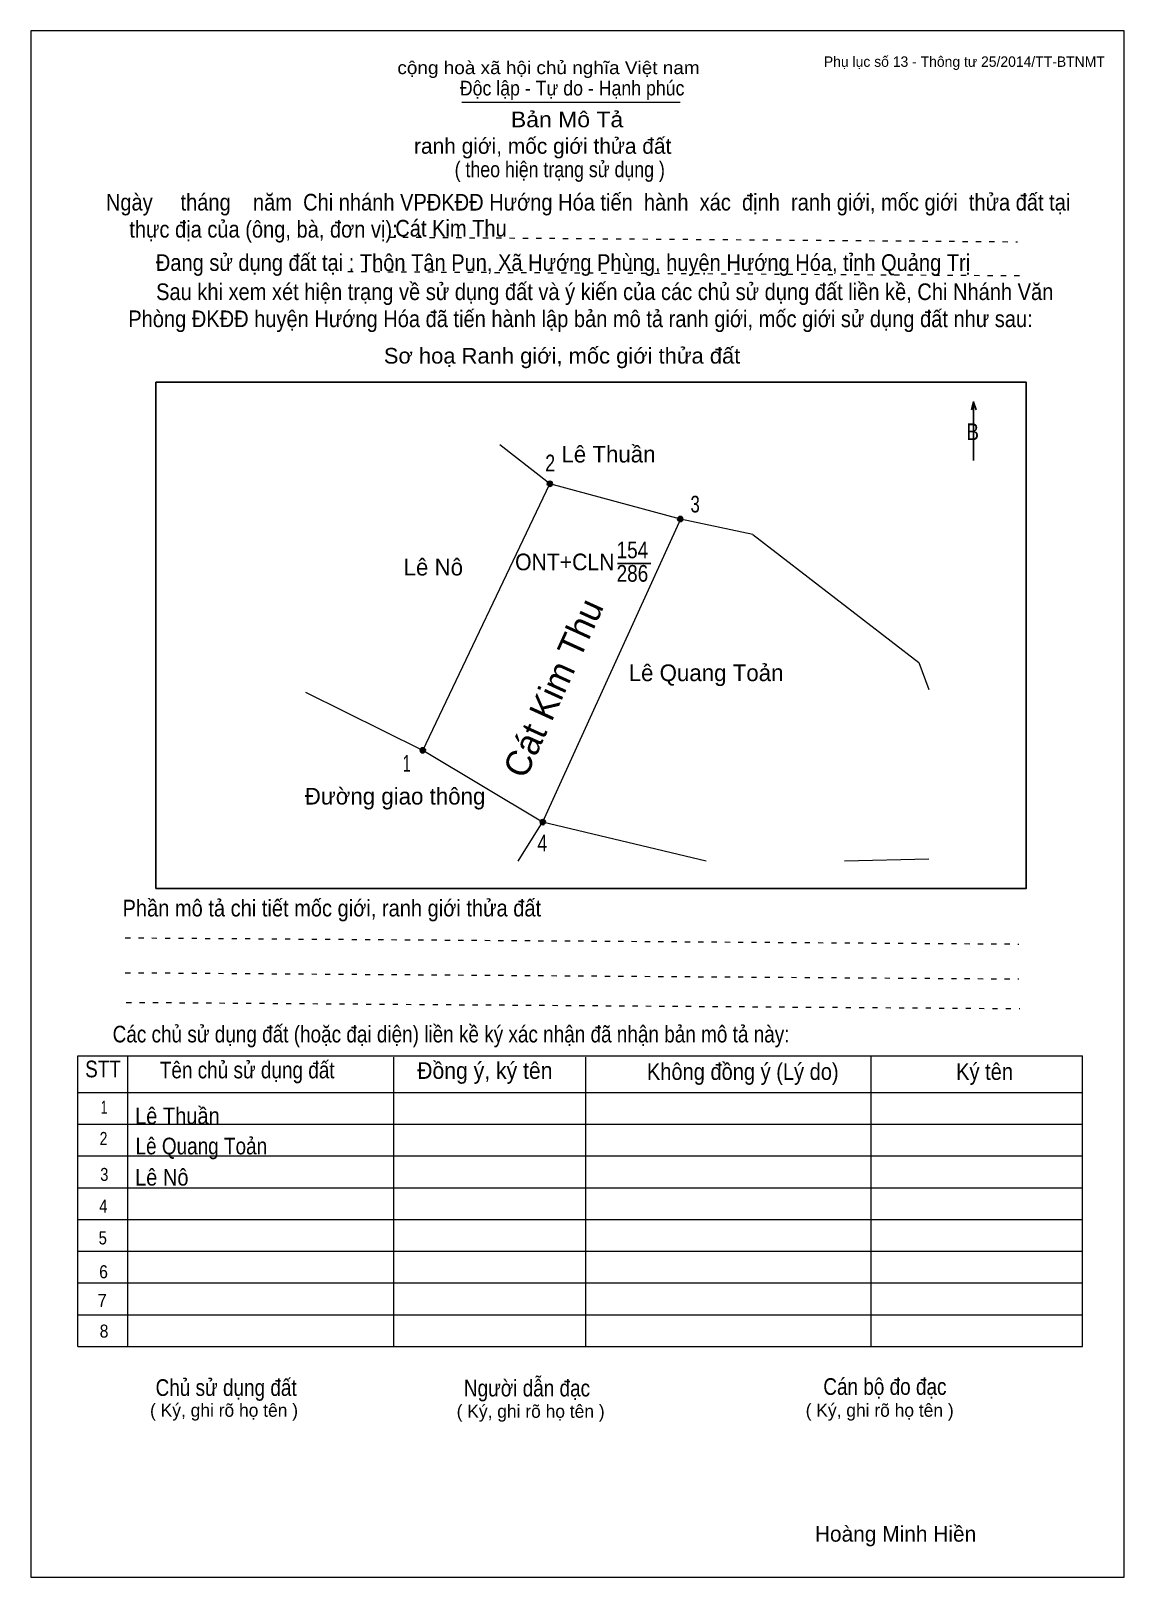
# Model space of a CAD drawing. Header units: centimetres. Extents: x 0 to 21, y 0 to 29.7.
import ezdxf
from ezdxf.enums import TextEntityAlignment as Align

# ---------------------------------------------------------------- set-up
doc = ezdxf.new("R2010")
doc.units = ezdxf.units.CM
doc.header["$LTSCALE"] = 0.13
doc.linetypes.add('DOTTED', pattern=[1.5, 0.3, -1.2])
for name, color, linetype, lineweight in [('1', 7, 'Continuous', 13), ('32', 7, 'Continuous', 25), ('33', 7, 'Continuous', 25), ('6', 7, 'Continuous', 13), ('62', 7, 'Continuous', 13)]:
    doc.layers.add(name, color=color, linetype=linetype, lineweight=lineweight)
for name, color, linetype in [('2', 7, 'Continuous'), ('34', 7, 'Continuous'), ('63', 7, 'Continuous')]:
    doc.layers.add(name, color=color, linetype=linetype)

msp = doc.modelspace()

# ---------------------------------------------------------------- hatches: boundary and pattern name
at = {"layer": '32'}
for points in [[(10.0195, 21.0012, 1), (9.9195, 21.0012, 1)], [(12.5242, 20.3251, 1), (12.4242, 20.3251, 1)], [(7.5782, 15.8815, 1), (7.4782, 15.8815, 1)], [(9.8833, 14.5012, 1), (9.7833, 14.5012, 1)]]:
    msp.add_hatch(color=256, dxfattribs=at).paths.add_polyline_path(points)

# ---------------------------------------------------------------- linework, layer by layer
at = {"layer": '1'}
msp.add_lwpolyline([(21, 0), (21, 29.7), (0, 29.7), (0, 0)], close=True, dxfattribs=at)
at = {"layer": '32'}
for centre in [(9.9695, 21.0012), (12.4742, 20.3251), (7.5282, 15.8815), (9.8333, 14.5012)]:
    msp.add_circle(centre, 0.05, dxfattribs=at)
at = {"layer": '33'}
msp.add_line((11.27, 19.47), (11.91, 19.47), dxfattribs=at)
at = {"layer": '6'}
for p, q in [((7.53, 15.88), (9.97, 21)), ((12.48, 20.32), (9.83, 14.5)), ((7.53, 15.88), (5.28, 16.99)), ((9.83, 14.5), (7.53, 15.88)), ((9.36, 13.75), (9.83, 14.5)), ((12.97, 13.75), (9.83, 14.5)), ((17.25, 13.79), (15.63, 13.75))]:
    msp.add_line(p, q, dxfattribs=at)
for points in [[(13.87, 20.03), (12.48, 20.32), (9.97, 21), (9.01, 21.75)], [(13.87, 20.03), (17.06, 17.57), (17.25, 17.05)]]:
    msp.add_lwpolyline(points, dxfattribs=at)
at = {"layer": '62'}
for p, q in [((8.28, 28.33), (12.47, 28.33)), ((0.9, 10.01), (20.2, 10.01)), ((0.9, 4.43), (0.9, 10.01)), ((1.86, 4.43), (1.86, 10.01)), ((6.97, 4.43), (6.97, 9.99)), ((10.66, 4.43), (10.66, 9.99)), ((16.14, 4.43), (16.14, 10.01)), ((20.2, 4.43), (20.2, 10.01)), ((0.9, 9.31), (20.2, 9.31)), ((0.9, 8.7), (20.2, 8.7)), ((0.9, 8.09), (20.2, 8.09)), ((0.9, 7.48), (20.2, 7.48)), ((0.9, 6.87), (20.2, 6.87)), ((0.9, 6.26), (20.2, 6.26)), ((0.9, 5.65), (20.2, 5.65)), ((0.9, 5.04), (20.2, 5.04)), ((0.9, 4.43), (20.2, 4.43))]:
    msp.add_line(p, q, dxfattribs=at)
at = {"layer": '62', "linetype": 'DOTTED'}
for p, q in [((6.89, 25.74), (18.95, 25.65)), ((6.09, 25.08), (19.04, 25)), ((1.81, 12.28), (18.98, 12.16)), ((1.81, 11.61), (18.98, 11.49)), ((1.83, 11.04), (19, 10.92))]:
    msp.add_line(p, q, dxfattribs=at)
at = {"layer": '62', "lineweight": 25}
for p, q in [((18.11, 22.58), (18.11, 21.45)), ((18.11, 22.57), (18.07, 22.42)), ((18.11, 22.57), (18.16, 22.42))]:
    msp.add_line(p, q, dxfattribs=at)
msp.add_lwpolyline([(2.4, 13.23), (19.12, 13.23), (19.12, 22.95), (2.4, 22.95)], close=True, dxfattribs=at)

# ---------------------------------------------------------------- texts
at = {"layer": '2'}
msp.add_text('Cát Kim Thu', height=0.4929, rotation=65.612, dxfattribs=at).set_placement((10.2582, 16.9782), align=Align.CENTER)
at = {"layer": '32'}
for s, width, p in [('2', 0.8, (9.975, 21.24)), ('3', 0.75, (12.76, 20.45)), ('1', 0.65, (7.22, 15.47)), ('4', 0.8, (9.825, 13.94))]:
    msp.add_text(s, height=0.32, dxfattribs=dict(at, width=width)).set_placement(p, align=Align.CENTER)
at = {"layer": '33'}
for s, p in [('Lê Thuần', (11.095, 21.41)), ('Lê Nô', (7.73, 19.24)), ('Lê Quang Toản', (12.97, 17.21)), ('Đường giao thông', (6.995, 14.84))]:
    msp.add_text(s, height=0.32, dxfattribs=at).set_placement(p, align=Align.CENTER)
at = {"layer": '33', "width": 0.95}
msp.add_text('ONT+CLN', height=0.32, dxfattribs=at).set_placement((11.21, 19.34), align=Align.RIGHT)
at = {"layer": '33', "width": 0.85}
for s, p in [('154', (11.555, 19.57)), ('286', (11.555, 19.12))]:
    msp.add_text(s, height=0.32, dxfattribs=at).set_placement(p, align=Align.CENTER)
at = {"layer": '34'}
for s, width, p in [('Cát Kim Thu', 0.9, (7, 25.75)), ('Lê Thuần', 0.9, (2, 8.7)), ('Lê Quang Toản', 0.85, (2.01, 8.12)), ('Lê Nô', 0.9, (2, 7.52))]:
    msp.add_text(s, height=0.32, dxfattribs=dict(at, width=width)).set_placement(p)
at = {"layer": '62'}
for s, height, width, p in [('cộng hoà xã hội chủ nghĩa Việt nam', 0.2474, 1.1, (7.04, 28.87)), ('Độc lập - Tự do - Hạnh phúc', 0.2828, 0.9, (8.24, 28.46)), ('Bản Mô Tả', 0.3, 1.1, (9.22, 27.85)), ('( theo hiện trạng sử dụng )', 0.3, 0.85, (8.14, 26.89)), ('Ngày     tháng    năm  Chi nhánh VPĐKĐĐ Hướng Hóa tiến  hành  xác  định  ranh giới, mốc giới  thửa đất tại ', 0.32, 0.9, (1.44, 26.25)), ('thực địa của (ông, bà, đơn vị): ', 0.32, 0.9, (1.89, 25.73)), ('Đang sử dụng đất tại : Thôn Tân Pun, Xã Hướng Phùng, huyện Hướng Hóa, tỉnh Quảng Trị', 0.32, 0.9, (2.4, 25.09)), ('     Sau khi xem xét hiện trạng về sử dụng đất và ý kiến của các chủ sử dụng đất liền kề, Chi Nhánh Văn ', 0.32, 0.9, (1.87, 24.53)), ('Phòng ĐKĐĐ huyện Hướng Hóa đã tiến hành lập bản mô tả ranh giới, mốc giới sử dụng đất như sau:', 0.32, 0.9, (1.87, 24.01)), ('Sơ hoạ Ranh giới, mốc giới thửa đất', 0.3, 1.05, (6.78, 23.31)), ('B', 0.32, 0.85, (17.97, 21.84)), ('Phần mô tả chi tiết mốc giới, ranh giới thửa đất ', 0.32, 0.9, (1.76, 12.69)), ('Các chủ sử dụng đất (hoặc đại diện) liền kề ký xác nhận đã nhận bản mô tả này:', 0.32, 0.85, (1.57, 10.27))]:
    msp.add_text(s, height=height, dxfattribs=dict(at, width=width)).set_placement(p)
msp.add_text('ranh giới, mốc giới thửa đất', height=0.3, dxfattribs=at).set_placement((7.36, 27.34))
for s, height, width, p in [('STT', 0.32, 0.85, (1.385, 9.6)), ('Tên chủ sử dụng đất', 0.32, 0.85, (4.155, 9.58)), ('Đồng ý, ký tên', 0.32, 0.95, (8.72, 9.57)), ('Không đồng ý (Lý do)', 0.32, 0.9, (13.675, 9.55)), ('Ký tên', 0.32, 0.9, (18.32, 9.55)), ('1', 0.25, 0.7, (1.405, 8.9)), ('2', 0.25, 0.8, (1.395, 8.3)), ('3', 0.25, 0.85, (1.41, 7.61)), ('4', 0.25, 0.85, (1.39, 7)), ('5', 0.25, 0.85, (1.38, 6.39)), ('6', 0.25, 0.9, (1.395, 5.74)), ('7', 0.25, 0.95, (1.37, 5.19)), ('8', 0.25, 0.9, (1.405, 4.6)), ('Người dẫn đạc', 0.32, 0.85, (9.53, 3.47)), ('Chủ sử dụng đất', 0.32, 0.85, (3.75, 3.48)), ('Cán bộ đo đạc', 0.32, 0.85, (16.405, 3.5))]:
    msp.add_text(s, height=height, dxfattribs=dict(at, width=width)).set_placement(p, align=Align.CENTER)
for p in [(3.71, 3.08), (9.6, 3.06), (16.305, 3.08)]:
    msp.add_text('( Ký, ghi rõ họ tên )', height=0.25, dxfattribs=at).set_placement(p, align=Align.CENTER)
at = {"layer": '63'}
msp.add_text('Phụ lục số 13 - Thông tư 25/2014/TT-BTNMT', height=0.2, dxfattribs=at).set_placement((20.63, 29.01), align=Align.RIGHT)
msp.add_text('Hoàng Minh Hiền', height=0.3, dxfattribs=at).set_placement((16.61, 0.68), align=Align.CENTER)

doc.saveas('drawing.dxf')
